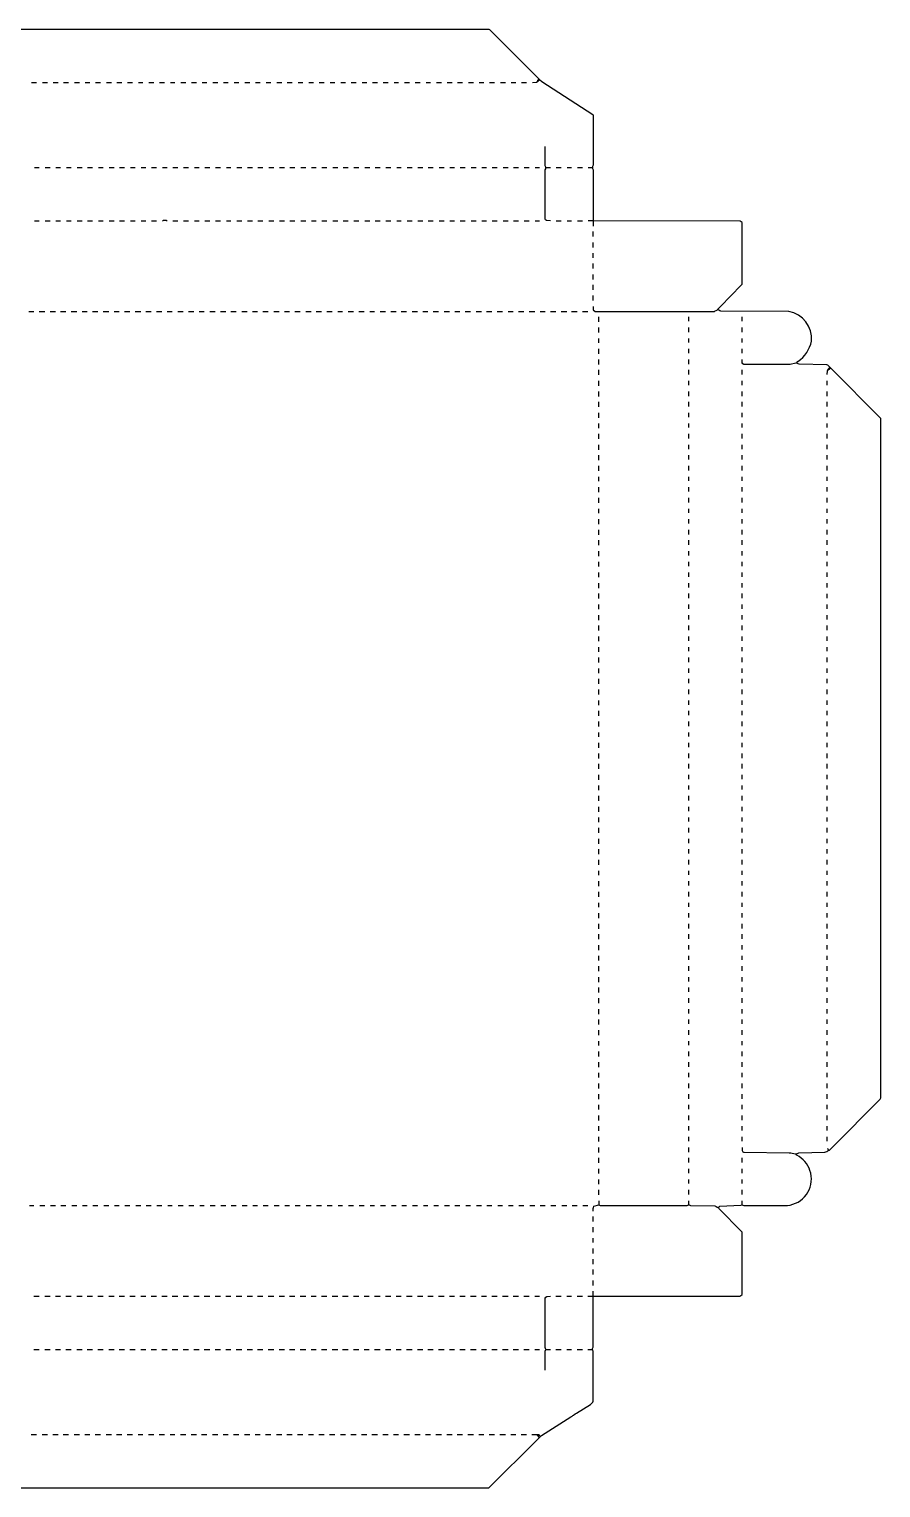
# Model space of a CAD drawing. Extents: x 453 to 4363, y 652 to 6274.
# Drawn here: x 2474 to 4363, y 3038 to 6274 of the extents above; entities that cross this region are included whole.
import ezdxf

# ---------------------------------------------------------------- set-up
doc = ezdxf.new("R2010")
doc.units = 0
doc.layers.get('0').update_dxf_attribs({"linetype": 'CONTINUOUS'})

msp = doc.modelspace()

# ---------------------------------------------------------------- linework, layer by layer
at = {"color": 7, "linetype": 'CONTINUOUS'}
for points in [[(1322, 6274), (3493, 6274), (3495, 6273), (3604, 6164), (3604, 6163), (3606, 6162), (3610.8, 6157.8), (3724, 6085), (3724.2, 6084.1), (3725, 6083), (3725, 5972, 0.165541), (3723, 5967), (3723.3, 5965.1), (3724.5, 5962), (3725, 5849), (3725, 5837)], [(3590, 6156), (3599, 6156.4), (3601, 6158, 0.150937), (3606, 6162)], [(3630, 5849), (3620.9, 5849.7, -0.179961), (3618, 5853), (3618, 5962, 0.165541), (3620, 5967), (3619.8, 5967.9), (3618.5, 5971), (3618, 6014)], [(2769, 5849, -0.270903), (2780, 5849)], [(3725, 5659), (3725, 5651), (3729, 5648), (3994, 5648, -0.126706), (4001, 5651), (4001.3, 5652.9), (4007, 5659), (4053.2, 5705.9), (4054, 5707), (4055, 5708), (4055, 5845), (4051.1, 5848.2), (3725, 5849), (3714, 5849)], [(4176, 5533), (4179, 5537, 0.204948), (4209, 5582, 0.395505), (4159, 5647.5), (4008, 5648.5), (4006.1, 5649.2, 0.105047), (4001, 5651)], [(4055, 3793), (4055, 3786, 0.251008), (4060, 3782.5), (4160, 3781.5, -0.083941), (4173, 3779), (4176, 3779), (4181, 3781.5), (4239, 3782.5, 0.10843), (4247, 3787), (4248.9, 3787.3), (4255, 3793), (4361.2, 3899.9), (4363, 3903), (4363, 5410), (4362.2, 5411.1), (4252, 5522), (4251, 5522), (4250, 5524, 0.189148), (4243, 5529.5), (4182, 5530.5), (4176, 5533), (4174.1, 5532.7), (4162, 5530), (4059, 5530, -0.261581), (4055.4, 5534.1), (4055, 5541)], [(4244, 5508), (4244.4, 5516), (4246, 5518, -0.218584), (4250, 5524)], [(4247, 3787, 0.120666), (4245, 3791)], [(3737, 3675), (3737, 3666), (3740, 3664), (3933, 3664, -0.120666), (3937, 3666), (3937.9, 3665.8), (3941, 3664.5), (3995, 3663.5, -0.093588), (4000, 3661), (4003, 3661), (4004.9, 3662.2), (4006.1, 3662.8), (4052.1, 3664.8), (4055, 3666, -0.120666), (4059, 3664), (4156, 3664), (4161.9, 3665.4, 0.452603), (4205.8, 3741.9, 0.188984), (4177, 3776), (4175, 3778), (4175, 3779)], [(3725, 3652, -0.186173), (3726.5, 3662.5), (3737, 3666)], [(1207, 3153), (1207, 3152), (1319.8, 3039.8), (1322, 3038), (3493, 3038), (3495.1, 3039.8), (3599, 3143), (3606, 3150), (3608, 3152), (3610.1, 3153.8), (3675.1, 3195.8), (3677.9, 3197.2, -0.103766), (3681, 3199), (3685, 3202, -0.067868), (3688.1, 3203.8), (3718.9, 3223.2, 0.109652), (3725, 3230), (3725, 3341, -0.120666), (3723, 3345), (3723.3, 3346.9), (3724.5, 3350), (3725, 3463), (3725, 3474)], [(3618, 3299), (3618.5, 3341), (3620, 3345, 0.120666), (3618, 3349), (3618, 3459, -0.262855), (3622, 3462.6), (3630, 3463)]]:
    msp.add_lwpolyline(points, format="xyb", dxfattribs=at)
for points in [[(2479, 6156), (2490, 6156)], [(2503, 6156), (2514, 6156)], [(2527, 6156), (2538, 6156)], [(2550, 6156), (2561, 6156)], [(2574, 6156), (2585, 6156)], [(2598, 6156), (2608, 6156)], [(2621, 6156), (2632, 6156)], [(2645, 6156), (2656, 6156)], [(2668, 6156), (2679, 6156)], [(2692, 6156), (2703, 6156)], [(2716, 6156), (2726, 6156)], [(2739, 6156), (2750, 6156)], [(2763, 6156), (2774, 6156)], [(2787, 6156), (2797, 6156)], [(2810, 6156), (2821, 6156)], [(2834, 6156), (2845, 6156)], [(2857, 6156), (2868, 6156)], [(2881, 6156), (2892, 6156)], [(2905, 6156), (2915, 6156)], [(2928, 6156), (2939, 6156)], [(2952, 6156), (2963, 6156)], [(2976, 6156), (2986, 6156)], [(2999, 6156), (3010, 6156)], [(3023, 6156), (3034, 6156)], [(3046, 6156), (3057, 6156)], [(3070, 6156), (3081, 6156)], [(3094, 6156), (3104, 6156)], [(3117, 6156), (3128, 6156)], [(3141, 6156), (3152, 6156)], [(3165, 6156), (3175, 6156)], [(3188, 6156), (3199, 6156)], [(3212, 6156), (3223, 6156)], [(3235, 6156), (3246, 6156)], [(3259, 6156), (3270, 6156)], [(3283, 6156), (3293, 6156)], [(3306, 6156), (3317, 6156)], [(3330, 6156), (3341, 6156)], [(3354, 6156), (3364, 6156)], [(3377, 6156), (3388, 6156)], [(3401, 6156), (3412, 6156)], [(3424, 6156), (3435, 6156)], [(3448, 6156), (3459, 6156)], [(3472, 6156), (3482, 6156)], [(3495, 6156), (3506, 6156)], [(3519, 6156), (3530, 6156)], [(3543, 6156), (3553, 6156)], [(3566, 6156), (3577, 6156)], [(2485, 5967), (2496, 5967)], [(2509, 5967), (2520, 5967)], [(2533, 5967), (2543, 5967)], [(2556, 5967), (2567, 5967)], [(2580, 5967), (2591, 5967)], [(2603, 5967), (2614, 5967)], [(2627, 5967), (2638, 5967)], [(2651, 5967), (2662, 5967)], [(2674, 5967), (2685, 5967)], [(2698, 5967), (2709, 5967)], [(2722, 5967), (2732, 5967)], [(2745, 5967), (2756, 5967)], [(2769, 5967), (2780, 5967)], [(2792, 5967), (2803, 5967)], [(2816, 5967), (2827, 5967)], [(2840, 5967), (2851, 5967)], [(2863, 5967), (2874, 5967)], [(2887, 5967), (2898, 5967)], [(2911, 5967), (2921, 5967)], [(2934, 5967), (2945, 5967)], [(2958, 5967), (2969, 5967)], [(2981, 5967), (2992, 5967)], [(3005, 5967), (3016, 5967)], [(3029, 5967), (3040, 5967)], [(3052, 5967), (3063, 5967)], [(3076, 5967), (3087, 5967)], [(3100, 5967), (3110, 5967)], [(3123, 5967), (3134, 5967)], [(3147, 5967), (3158, 5967)], [(3170, 5967), (3181, 5967)], [(3194, 5967), (3205, 5967)], [(3218, 5967), (3229, 5967)], [(3241, 5967), (3252, 5967)], [(3265, 5967), (3276, 5967)], [(3289, 5967), (3299, 5967)], [(3312, 5967), (3323, 5967)], [(3336, 5967), (3347, 5967)], [(3359, 5967), (3370, 5967)], [(3383, 5967), (3394, 5967)], [(3407, 5967), (3417, 5967)], [(3430, 5967), (3441, 5967)], [(3454, 5967), (3465, 5967)], [(3478, 5967), (3488, 5967)], [(3501, 5967), (3512, 5967)], [(3525, 5967), (3536, 5967)], [(3548, 5967), (3559, 5967)], [(3572, 5967), (3583, 5967)], [(3596, 5967), (3606, 5967)], [(3620, 5967), (3630, 5967)], [(3643, 5967), (3654, 5967)], [(3667, 5967), (3677, 5967)], [(3690, 5967), (3701, 5967)], [(3714, 5967), (3723, 5967)], [(2485, 5849), (2496, 5849)], [(2509, 5849), (2520, 5849)], [(2533, 5849), (2543, 5849)], [(2556, 5849), (2567, 5849)], [(2580, 5849), (2591, 5849)], [(2603, 5849), (2614, 5849)], [(2627, 5849), (2638, 5849)], [(2651, 5849), (2662, 5849)], [(2674, 5849), (2685, 5849)], [(2698, 5849), (2709, 5849)], [(2722, 5849), (2732, 5849)], [(2745, 5849), (2756, 5849)], [(2792, 5849), (2803, 5849)], [(2816, 5849), (2827, 5849)], [(2840, 5849), (2851, 5849)], [(2863, 5849), (2874, 5849)], [(2887, 5849), (2898, 5849)], [(2911, 5849), (2921, 5849)], [(2934, 5849), (2945, 5849)], [(2958, 5849), (2969, 5849)], [(2981, 5849), (2992, 5849)], [(3005, 5849), (3016, 5849)], [(3029, 5849), (3040, 5849)], [(3052, 5849), (3063, 5849)], [(3076, 5849), (3087, 5849)], [(3100, 5849), (3110, 5849)], [(3123, 5849), (3134, 5849)], [(3147, 5849), (3158, 5849)], [(3170, 5849), (3181, 5849)], [(3194, 5849), (3205, 5849)], [(3218, 5849), (3229, 5849)], [(3241, 5849), (3252, 5849)], [(3265, 5849), (3276, 5849)], [(3289, 5849), (3299, 5849)], [(3312, 5849), (3323, 5849)], [(3336, 5849), (3347, 5849)], [(3359, 5849), (3370, 5849)], [(3383, 5849), (3394, 5849)], [(3407, 5849), (3417, 5849)], [(3430, 5849), (3441, 5849)], [(3454, 5849), (3465, 5849)], [(3478, 5849), (3488, 5849)], [(3501, 5849), (3512, 5849)], [(3525, 5849), (3536, 5849)], [(3548, 5849), (3559, 5849)], [(3572, 5849), (3583, 5849)], [(3596, 5849), (3606, 5849)], [(3643, 5849), (3654, 5849)], [(3667, 5849), (3677, 5849)], [(3690, 5849), (3701, 5849)], [(3725, 5814), (3725, 5825)], [(3725, 5790), (3725, 5801)], [(3725, 5767), (3725, 5777)], [(3725, 5743), (3725, 5754)], [(3725, 5719), (3725, 5730)], [(3725, 5696), (3725, 5707)], [(3725, 5672), (3725, 5683)], [(2473, 5648), (2484, 5648)], [(2496, 5648), (2508, 5648)], [(2520, 5648), (2532, 5648)], [(2543, 5648), (2555, 5648)], [(2567, 5648), (2579, 5648)], [(2591, 5648), (2602, 5648)], [(2614, 5648), (2626, 5648)], [(2638, 5648), (2650, 5648)], [(2662, 5648), (2673, 5648)], [(2685, 5648), (2697, 5648)], [(2709, 5648), (2721, 5648)], [(2732, 5648), (2744, 5648)], [(2756, 5648), (2768, 5648)], [(2780, 5648), (2791, 5648)], [(2803, 5648), (2815, 5648)], [(2827, 5648), (2839, 5648)], [(2851, 5648), (2862, 5648)], [(2874, 5648), (2886, 5648)], [(2898, 5648), (2910, 5648)], [(2921, 5648), (2933, 5648)], [(2945, 5648), (2957, 5648)], [(2969, 5648), (2980, 5648)], [(2992, 5648), (3004, 5648)], [(3016, 5648), (3028, 5648)], [(3040, 5648), (3051, 5648)], [(3063, 5648), (3075, 5648)], [(3087, 5648), (3099, 5648)], [(3110, 5648), (3122, 5648)], [(3134, 5648), (3146, 5648)], [(3158, 5648), (3169, 5648)], [(3181, 5648), (3193, 5648)], [(3205, 5648), (3217, 5648)], [(3229, 5648), (3240, 5648)], [(3252, 5648), (3264, 5648)], [(3276, 5648), (3288, 5648)], [(3299, 5648), (3311, 5648)], [(3323, 5648), (3335, 5648)], [(3347, 5648), (3358, 5648)], [(3370, 5648), (3382, 5648)], [(3394, 5648), (3406, 5648)], [(3418, 5648), (3429, 5648)], [(3441, 5648), (3453, 5648)], [(3465, 5648), (3477, 5648)], [(3488, 5648), (3500, 5648)], [(3512, 5648), (3524, 5648)], [(3536, 5648), (3547, 5648)], [(3559, 5648), (3571, 5648)], [(3583, 5648), (3595, 5648)], [(3607, 5648), (3618, 5648)], [(3630, 5648), (3642, 5648)], [(3654, 5648), (3666, 5648)], [(3677, 5648), (3689, 5648)], [(3701, 5648), (3713, 5648)], [(3737, 5625), (3737, 5636)], [(3937, 5626), (3937, 5636)], [(4055, 5626), (4055, 5636)], [(3737, 5601), (3737, 5612)], [(3937, 5602), (3937, 5612)], [(4055, 5602), (4055, 5612)], [(3737, 5578), (3737, 5588)], [(3937, 5579), (3937, 5588)], [(4055, 5579), (4055, 5588)], [(3737, 5554), (3737, 5565)], [(3737, 5530), (3737, 5541)], [(3937, 5555), (3937, 5565)], [(3937, 5531), (3937, 5541)], [(4055, 5555), (4055, 5565)], [(3737, 5507), (3737, 5518)], [(3937, 5508), (3937, 5518)], [(4055, 5508), (4055, 5518)], [(3737, 5483), (3737, 5494)], [(3737, 5459), (3737, 5470)], [(3937, 5484), (3937, 5494)], [(3937, 5460), (3937, 5470)], [(4055, 5484), (4055, 5494)], [(4055, 5460), (4055, 5470)], [(4244, 5484), (4244, 5494)], [(4244, 5460), (4244, 5470)], [(3737, 5436), (3737, 5447)], [(3937, 5437), (3937, 5447)], [(4055, 5437), (4055, 5447)], [(4244, 5437), (4244, 5447)], [(3737, 5412), (3737, 5423)], [(3937, 5413), (3937, 5423)], [(4055, 5413), (4055, 5423)], [(4244, 5413), (4244, 5423)], [(3737, 5389), (3737, 5399)], [(3737, 5365), (3737, 5376)], [(3937, 5390), (3937, 5399)], [(3937, 5366), (3937, 5376)], [(4055, 5390), (4055, 5399)], [(4055, 5366), (4055, 5376)], [(4244, 5390), (4244, 5399)], [(4244, 5366), (4244, 5376)], [(3737, 5341), (3737, 5352)], [(3937, 5342), (3937, 5352)], [(4055, 5342), (4055, 5352)], [(4244, 5342), (4244, 5352)], [(3737, 5318), (3737, 5329)], [(3937, 5319), (3937, 5329)], [(4055, 5319), (4055, 5329)], [(4244, 5319), (4244, 5329)], [(3737, 5294), (3737, 5305)], [(3737, 5271), (3737, 5281)], [(3937, 5295), (3937, 5305)], [(3937, 5272), (3937, 5281)], [(4055, 5295), (4055, 5305)], [(4055, 5272), (4055, 5281)], [(4244, 5295), (4244, 5305)], [(4244, 5272), (4244, 5281)], [(3737, 5247), (3737, 5258)], [(3937, 5248), (3937, 5258)], [(4055, 5248), (4055, 5258)], [(4244, 5248), (4244, 5258)], [(3737, 5223), (3737, 5234)], [(3737, 5200), (3737, 5210)], [(3937, 5224), (3937, 5234)], [(3937, 5201), (3937, 5210)], [(4055, 5224), (4055, 5234)], [(4055, 5201), (4055, 5210)], [(4244, 5224), (4244, 5234)], [(4244, 5201), (4244, 5210)], [(3737, 5176), (3737, 5187)], [(3937, 5177), (3937, 5187)], [(4055, 5177), (4055, 5187)], [(4244, 5177), (4244, 5187)], [(3737, 5152), (3737, 5163)], [(3937, 5153), (3937, 5163)], [(4055, 5153), (4055, 5163)], [(4244, 5153), (4244, 5163)], [(3737, 5129), (3737, 5140)], [(3737, 5105), (3737, 5116)], [(3937, 5130), (3937, 5140)], [(3937, 5106), (3937, 5116)], [(4055, 5130), (4055, 5140)], [(4055, 5106), (4055, 5116)], [(4244, 5130), (4244, 5140)], [(4244, 5106), (4244, 5116)], [(3737, 5082), (3737, 5092)], [(3937, 5083), (3937, 5092)], [(4055, 5083), (4055, 5092)], [(4244, 5083), (4244, 5092)], [(3737, 5058), (3737, 5069)], [(3937, 5059), (3937, 5069)], [(4055, 5059), (4055, 5069)], [(4244, 5059), (4244, 5069)], [(3737, 5034), (3737, 5045)], [(3737, 5011), (3737, 5022)], [(3937, 5035), (3937, 5045)], [(3937, 5012), (3937, 5022)], [(4055, 5035), (4055, 5045)], [(4055, 5012), (4055, 5022)], [(4244, 5035), (4244, 5045)], [(4244, 5012), (4244, 5021)], [(3737, 4987), (3737, 4998)], [(3937, 4988), (3937, 4998)], [(4055, 4988), (4055, 4998)], [(4244, 4988), (4244, 4998)], [(3737, 4963), (3737, 4974)], [(3937, 4964), (3937, 4974)], [(4055, 4964), (4055, 4974)], [(4244, 4964), (4244, 4974)], [(3737, 4940), (3737, 4951)], [(3737, 4916), (3737, 4927)], [(3937, 4941), (3937, 4951)], [(3937, 4917), (3937, 4927)], [(4055, 4941), (4055, 4951)], [(4055, 4917), (4055, 4927)], [(4244, 4941), (4244, 4951)], [(4244, 4917), (4244, 4927)], [(3737, 4893), (3737, 4903)], [(3937, 4894), (3937, 4903)], [(4055, 4894), (4055, 4903)], [(4244, 4894), (4244, 4903)], [(3737, 4869), (3737, 4880)], [(3737, 4845), (3737, 4856)], [(3937, 4870), (3937, 4880)], [(3937, 4846), (3937, 4856)], [(4055, 4870), (4055, 4880)], [(4055, 4846), (4055, 4856)], [(4244, 4870), (4244, 4880)], [(4244, 4846), (4244, 4856)], [(3737, 4822), (3737, 4833)], [(3937, 4823), (3937, 4833)], [(4055, 4823), (4055, 4833)], [(4244, 4823), (4244, 4833)], [(3737, 4798), (3737, 4809)], [(3937, 4799), (3937, 4809)], [(4055, 4799), (4055, 4809)], [(4244, 4799), (4244, 4809)], [(3737, 4774), (3737, 4785)], [(3737, 4751), (3737, 4762)], [(3937, 4775), (3937, 4785)], [(3937, 4752), (3937, 4762)], [(4055, 4775), (4055, 4785)], [(4055, 4752), (4055, 4762)], [(4244, 4775), (4244, 4785)], [(4244, 4752), (4244, 4762)], [(3737, 4727), (3737, 4738)], [(3937, 4728), (3937, 4738)], [(4055, 4728), (4055, 4738)], [(4244, 4728), (4244, 4738)], [(3737, 4704), (3737, 4714)], [(3937, 4705), (3937, 4714)], [(4055, 4705), (4055, 4714)], [(4244, 4705), (4244, 4714)], [(3737, 4680), (3737, 4691)], [(3737, 4656), (3737, 4667)], [(3937, 4681), (3937, 4691)], [(3937, 4657), (3937, 4667)], [(4055, 4681), (4055, 4691)], [(4055, 4657), (4055, 4667)], [(4244, 4681), (4244, 4691)], [(4244, 4657), (4244, 4667)], [(3737, 4633), (3737, 4644)], [(3937, 4634), (3937, 4644)], [(4055, 4634), (4055, 4644)], [(4244, 4634), (4244, 4644)], [(3737, 4609), (3737, 4620)], [(3737, 4586), (3737, 4596)], [(3937, 4610), (3937, 4620)], [(3937, 4587), (3937, 4596)], [(4055, 4610), (4055, 4620)], [(4055, 4587), (4055, 4596)], [(4244, 4610), (4244, 4620)], [(4244, 4587), (4244, 4596)], [(3737, 4562), (3737, 4573)], [(3937, 4563), (3937, 4573)], [(4055, 4563), (4055, 4573)], [(4244, 4563), (4244, 4573)], [(3737, 4538), (3737, 4549)], [(3937, 4539), (3937, 4549)], [(4055, 4539), (4055, 4549)], [(4244, 4539), (4244, 4549)], [(3737, 4515), (3737, 4525)], [(3737, 4491), (3737, 4502)], [(3937, 4516), (3937, 4525)], [(3937, 4492), (3937, 4502)], [(4055, 4516), (4055, 4525)], [(4055, 4492), (4055, 4502)], [(4244, 4516), (4244, 4525)], [(4244, 4492), (4244, 4502)], [(3737, 4467), (3737, 4478)], [(3937, 4468), (3937, 4478)], [(4055, 4468), (4055, 4478)], [(4244, 4468), (4244, 4478)], [(3737, 4444), (3737, 4455)], [(3937, 4445), (3937, 4455)], [(4055, 4445), (4055, 4455)], [(4244, 4445), (4244, 4455)], [(3737, 4420), (3737, 4431)], [(3737, 4397), (3737, 4407)], [(3937, 4421), (3937, 4431)], [(3937, 4398), (3937, 4407)], [(4055, 4421), (4055, 4431)], [(4055, 4398), (4055, 4407)], [(4244, 4421), (4244, 4431)], [(4244, 4398), (4244, 4407)], [(3737, 4373), (3737, 4384)], [(3937, 4374), (3937, 4384)], [(4055, 4374), (4055, 4384)], [(4244, 4374), (4244, 4384)], [(3737, 4349), (3737, 4360)], [(3937, 4350), (3937, 4360)], [(4055, 4350), (4055, 4360)], [(4244, 4350), (4244, 4360)], [(3737, 4326), (3737, 4336)], [(3737, 4302), (3737, 4313)], [(3937, 4327), (3937, 4336)], [(3937, 4303), (3937, 4313)], [(4055, 4327), (4055, 4336)], [(4055, 4303), (4055, 4313)], [(4244, 4327), (4244, 4336)], [(4244, 4303), (4244, 4313)], [(3737, 4278), (3737, 4289)], [(3937, 4279), (3937, 4289)], [(4055, 4279), (4055, 4289)], [(4244, 4279), (4244, 4289)], [(3737, 4255), (3737, 4266)], [(3737, 4231), (3737, 4242)], [(3937, 4256), (3937, 4266)], [(3937, 4232), (3937, 4242)], [(4055, 4256), (4055, 4266)], [(4055, 4232), (4055, 4242)], [(4244, 4256), (4244, 4266)], [(4244, 4232), (4244, 4242)], [(3737, 4208), (3737, 4218)], [(3937, 4209), (3937, 4218)], [(4055, 4209), (4055, 4218)], [(4244, 4209), (4244, 4218)], [(3737, 4184), (3737, 4195)], [(3937, 4185), (3937, 4195)], [(4055, 4185), (4055, 4195)], [(4244, 4185), (4244, 4195)], [(3737, 4160), (3737, 4171)], [(3737, 4137), (3737, 4148)], [(3937, 4161), (3937, 4171)], [(3937, 4138), (3937, 4148)], [(4055, 4161), (4055, 4171)], [(4055, 4138), (4055, 4148)], [(4244, 4161), (4244, 4171)], [(4244, 4138), (4244, 4148)], [(3737, 4113), (3737, 4124)], [(3937, 4114), (3937, 4124)], [(4055, 4114), (4055, 4124)], [(4244, 4114), (4244, 4124)], [(3737, 4089), (3737, 4100)], [(3937, 4090), (3937, 4100)], [(4055, 4090), (4055, 4100)], [(4244, 4090), (4244, 4100)], [(3737, 4066), (3737, 4077)], [(3737, 4042), (3737, 4053)], [(3937, 4067), (3937, 4077)], [(3937, 4043), (3937, 4053)], [(4055, 4067), (4055, 4077)], [(4055, 4043), (4055, 4053)], [(4244, 4067), (4244, 4077)], [(4244, 4043), (4244, 4053)], [(3737, 4019), (3737, 4029)], [(3937, 4020), (3937, 4029)], [(4055, 4020), (4055, 4029)], [(4244, 4020), (4244, 4029)], [(3737, 3995), (3737, 4006)], [(3737, 3971), (3737, 3982)], [(3937, 3996), (3937, 4006)], [(3937, 3972), (3937, 3982)], [(4055, 3996), (4055, 4006)], [(4055, 3972), (4055, 3982)], [(4244, 3996), (4244, 4006)], [(4244, 3972), (4244, 3982)], [(3737, 3948), (3737, 3959)], [(3937, 3949), (3937, 3959)], [(4055, 3949), (4055, 3959)], [(4244, 3949), (4244, 3959)], [(3737, 3924), (3737, 3935)], [(3937, 3925), (3937, 3935)], [(4055, 3925), (4055, 3935)], [(4244, 3925), (4244, 3935)], [(3737, 3900), (3737, 3911)], [(3737, 3877), (3737, 3888)], [(3937, 3901), (3937, 3911)], [(3937, 3878), (3937, 3888)], [(4055, 3901), (4055, 3911)], [(4055, 3878), (4055, 3888)], [(4244, 3901), (4244, 3911)], [(4244, 3878), (4244, 3888)], [(3737, 3853), (3737, 3864)], [(3937, 3854), (3937, 3864)], [(4055, 3854), (4055, 3864)], [(4244, 3854), (4244, 3864)], [(3737, 3830), (3737, 3840)], [(3937, 3831), (3937, 3840)], [(4055, 3831), (4055, 3840)], [(4244, 3831), (4244, 3840)], [(3737, 3806), (3737, 3817)], [(3737, 3782), (3737, 3793)], [(3937, 3807), (3937, 3817)], [(3937, 3783), (3937, 3793)], [(4055, 3807), (4055, 3817)], [(4244, 3807), (4244, 3817)], [(3737, 3759), (3737, 3770)], [(3937, 3760), (3937, 3770)], [(4055, 3760), (4055, 3770)], [(3737, 3735), (3737, 3746)], [(3737, 3712), (3737, 3722)], [(3937, 3736), (3937, 3746)], [(3937, 3713), (3937, 3722)], [(4055, 3736), (4055, 3746)], [(4055, 3713), (4055, 3722)], [(3737, 3688), (3737, 3699)], [(3937, 3689), (3937, 3699)], [(4055, 3689), (4055, 3699)], [(2474, 3664), (2484, 3664)], [(2497, 3664), (2508, 3664)], [(2521, 3664), (2532, 3664)], [(2544, 3664), (2555, 3664)], [(2568, 3664), (2579, 3664)], [(2592, 3664), (2602, 3664)], [(2615, 3664), (2626, 3664)], [(2639, 3664), (2650, 3664)], [(2663, 3664), (2673, 3664)], [(2686, 3664), (2697, 3664)], [(2710, 3664), (2721, 3664)], [(2733, 3664), (2744, 3664)], [(2757, 3664), (2768, 3664)], [(2781, 3664), (2791, 3664)], [(2804, 3664), (2815, 3664)], [(2828, 3664), (2839, 3664)], [(2852, 3664), (2862, 3664)], [(2875, 3664), (2886, 3664)], [(2899, 3664), (2910, 3664)], [(2922, 3664), (2933, 3664)], [(2946, 3664), (2957, 3664)], [(2970, 3664), (2980, 3664)], [(2993, 3664), (3004, 3664)], [(3017, 3664), (3028, 3664)], [(3041, 3664), (3051, 3664)], [(3064, 3664), (3075, 3664)], [(3088, 3664), (3099, 3664)], [(3111, 3664), (3122, 3664)], [(3135, 3664), (3146, 3664)], [(3159, 3664), (3169, 3664)], [(3182, 3664), (3193, 3664)], [(3206, 3664), (3217, 3664)], [(3230, 3664), (3240, 3664)], [(3253, 3664), (3264, 3664)], [(3277, 3664), (3288, 3664)], [(3300, 3664), (3311, 3664)], [(3324, 3664), (3335, 3664)], [(3348, 3664), (3358, 3664)], [(3371, 3664), (3382, 3664)], [(3395, 3664), (3406, 3664)], [(3418, 3664), (3429, 3664)], [(3442, 3664), (3453, 3664)], [(3466, 3664), (3477, 3664)], [(3489, 3664), (3500, 3664)], [(3513, 3664), (3524, 3664)], [(3537, 3664), (3547, 3664)], [(3560, 3664), (3571, 3664)], [(3584, 3664), (3595, 3664)], [(3607, 3664), (3618, 3664)], [(3631, 3664), (3642, 3664)], [(3655, 3664), (3666, 3664)], [(3678, 3664), (3689, 3664)], [(3702, 3664), (3713, 3664)], [(3713, 3463), (3725, 3463), (4050, 3463.5), (4051.9, 3464.2), (4055, 3467), (4055, 3605), (4002.7, 3658.7), (4002, 3661)], [(3937, 3666), (3937, 3675)], [(4055, 3666), (4055, 3675)], [(3725, 3629), (3725, 3640)], [(3725, 3605), (3725, 3616)], [(3725, 3582), (3725, 3592)], [(3725, 3558), (3725, 3569)], [(3725, 3534), (3725, 3545)], [(3725, 3511), (3725, 3522)], [(3725, 3487), (3725, 3498)], [(2484, 3463), (2496, 3463)], [(2508, 3463), (2520, 3463)], [(2532, 3463), (2543, 3463)], [(2555, 3463), (2567, 3463)], [(2579, 3463), (2591, 3463)], [(2602, 3463), (2614, 3463)], [(2626, 3463), (2638, 3463)], [(2650, 3463), (2662, 3463)], [(2673, 3463), (2685, 3463)], [(2697, 3463), (2709, 3463)], [(2721, 3463), (2732, 3463)], [(2744, 3463), (2756, 3463)], [(2768, 3463), (2780, 3463)], [(2791, 3463), (2803, 3463)], [(2815, 3463), (2827, 3463)], [(2839, 3463), (2851, 3463)], [(2862, 3463), (2874, 3463)], [(2886, 3463), (2898, 3463)], [(2910, 3463), (2921, 3463)], [(2933, 3463), (2945, 3463)], [(2957, 3463), (2969, 3463)], [(2980, 3463), (2992, 3463)], [(3004, 3463), (3016, 3463)], [(3028, 3463), (3040, 3463)], [(3051, 3463), (3063, 3463)], [(3075, 3463), (3087, 3463)], [(3099, 3463), (3110, 3463)], [(3122, 3463), (3134, 3463)], [(3146, 3463), (3158, 3463)], [(3169, 3463), (3181, 3463)], [(3193, 3463), (3205, 3463)], [(3217, 3463), (3228, 3463)], [(3240, 3463), (3252, 3463)], [(3264, 3463), (3276, 3463)], [(3288, 3463), (3299, 3463)], [(3311, 3463), (3323, 3463)], [(3335, 3463), (3347, 3463)], [(3358, 3463), (3370, 3463)], [(3382, 3463), (3394, 3463)], [(3406, 3463), (3417, 3463)], [(3429, 3463), (3441, 3463)], [(3453, 3463), (3465, 3463)], [(3477, 3463), (3488, 3463)], [(3500, 3463), (3512, 3463)], [(3524, 3463), (3536, 3463)], [(3547, 3463), (3559, 3463)], [(3571, 3463), (3583, 3463)], [(3595, 3463), (3606, 3463)], [(3642, 3463), (3654, 3463)], [(3666, 3463), (3677, 3463)], [(3689, 3463), (3701, 3463)], [(2484, 3345), (2496, 3345)], [(2508, 3345), (2520, 3345)], [(2532, 3345), (2543, 3345)], [(2555, 3345), (2567, 3345)], [(2579, 3345), (2591, 3345)], [(2602, 3345), (2614, 3345)], [(2626, 3345), (2638, 3345)], [(2650, 3345), (2662, 3345)], [(2673, 3345), (2685, 3345)], [(2697, 3345), (2709, 3345)], [(2721, 3345), (2732, 3345)], [(2744, 3345), (2756, 3345)], [(2768, 3345), (2780, 3345)], [(2791, 3345), (2803, 3345)], [(2815, 3345), (2827, 3345)], [(2839, 3345), (2851, 3345)], [(2862, 3345), (2874, 3345)], [(2886, 3345), (2898, 3345)], [(2910, 3345), (2921, 3345)], [(2933, 3345), (2945, 3345)], [(2957, 3345), (2969, 3345)], [(2980, 3345), (2992, 3345)], [(3004, 3345), (3016, 3345)], [(3028, 3345), (3040, 3345)], [(3051, 3345), (3063, 3345)], [(3075, 3345), (3087, 3345)], [(3099, 3345), (3110, 3345)], [(3122, 3345), (3134, 3345)], [(3146, 3345), (3158, 3345)], [(3169, 3345), (3181, 3345)], [(3193, 3345), (3205, 3345)], [(3217, 3345), (3228, 3345)], [(3240, 3345), (3252, 3345)], [(3264, 3345), (3276, 3345)], [(3288, 3345), (3299, 3345)], [(3311, 3345), (3323, 3345)], [(3335, 3345), (3347, 3345)], [(3358, 3345), (3370, 3345)], [(3382, 3345), (3394, 3345)], [(3406, 3345), (3417, 3345)], [(3429, 3345), (3441, 3345)], [(3453, 3345), (3465, 3345)], [(3477, 3345), (3488, 3345)], [(3500, 3345), (3512, 3345)], [(3524, 3345), (3536, 3345)], [(3547, 3345), (3559, 3345)], [(3571, 3345), (3583, 3345)], [(3595, 3345), (3606, 3345)], [(3620, 3345), (3630, 3345)], [(3642, 3345), (3654, 3345)], [(3666, 3345), (3677, 3345)], [(3689, 3345), (3701, 3345)], [(3713, 3345), (3723, 3345)], [(2478, 3156), (2490, 3156)], [(2502, 3156), (2514, 3156)], [(2526, 3156), (2538, 3156)], [(2549, 3156), (2561, 3156)], [(2573, 3156), (2585, 3156)], [(2597, 3156), (2608, 3156)], [(2620, 3156), (2632, 3156)], [(2644, 3156), (2656, 3156)], [(2667, 3156), (2679, 3156)], [(2691, 3156), (2703, 3156)], [(2715, 3156), (2726, 3156)], [(2738, 3156), (2750, 3156)], [(2762, 3156), (2774, 3156)], [(2786, 3156), (2797, 3156)], [(2809, 3156), (2821, 3156)], [(2833, 3156), (2845, 3156)], [(2856, 3156), (2868, 3156)], [(2880, 3156), (2892, 3156)], [(2904, 3156), (2915, 3156)], [(2927, 3156), (2939, 3156)], [(2951, 3156), (2963, 3156)], [(2975, 3156), (2986, 3156)], [(2998, 3156), (3010, 3156)], [(3022, 3156), (3034, 3156)], [(3045, 3156), (3057, 3156)], [(3069, 3156), (3081, 3156)], [(3093, 3156), (3104, 3156)], [(3116, 3156), (3128, 3156)], [(3140, 3156), (3152, 3156)], [(3164, 3156), (3175, 3156)], [(3187, 3156), (3199, 3156)], [(3211, 3156), (3223, 3156)], [(3234, 3156), (3246, 3156)], [(3258, 3156), (3270, 3156)], [(3282, 3156), (3293, 3156)], [(3305, 3156), (3317, 3156)], [(3329, 3156), (3341, 3156)], [(3353, 3156), (3364, 3156)], [(3376, 3156), (3388, 3156)], [(3400, 3156), (3412, 3156)], [(3423, 3156), (3435, 3156)], [(3447, 3156), (3459, 3156)], [(3471, 3156), (3482, 3156)], [(3494, 3156), (3506, 3156)], [(3518, 3156), (3530, 3156)], [(3542, 3156), (3553, 3156)], [(3565, 3156), (3577, 3156)], [(3589, 3156), (3604, 3156)], [(3608, 3152), (3606, 3154)]]:
    msp.add_lwpolyline(points, dxfattribs=at)
at = {"color": 250, "linetype": 'CONTINUOUS'}
for points in [[(3601, 6158, -0.216752), (3604, 6163)], [(4246, 5518, 0.150937), (4251, 5522)]]:
    msp.add_lwpolyline(points, format="xyb", dxfattribs=at)
at = {"color": 109, "linetype": 'CONTINUOUS'}
msp.add_lwpolyline([(3606, 3150), (3601, 3155), (3601, 3156)], dxfattribs=at)
at = {"color": 253, "linetype": 'CONTINUOUS'}
msp.add_lwpolyline([(3606, 3154), (3604, 3156)], dxfattribs=at)

doc.saveas('drawing.dxf')
